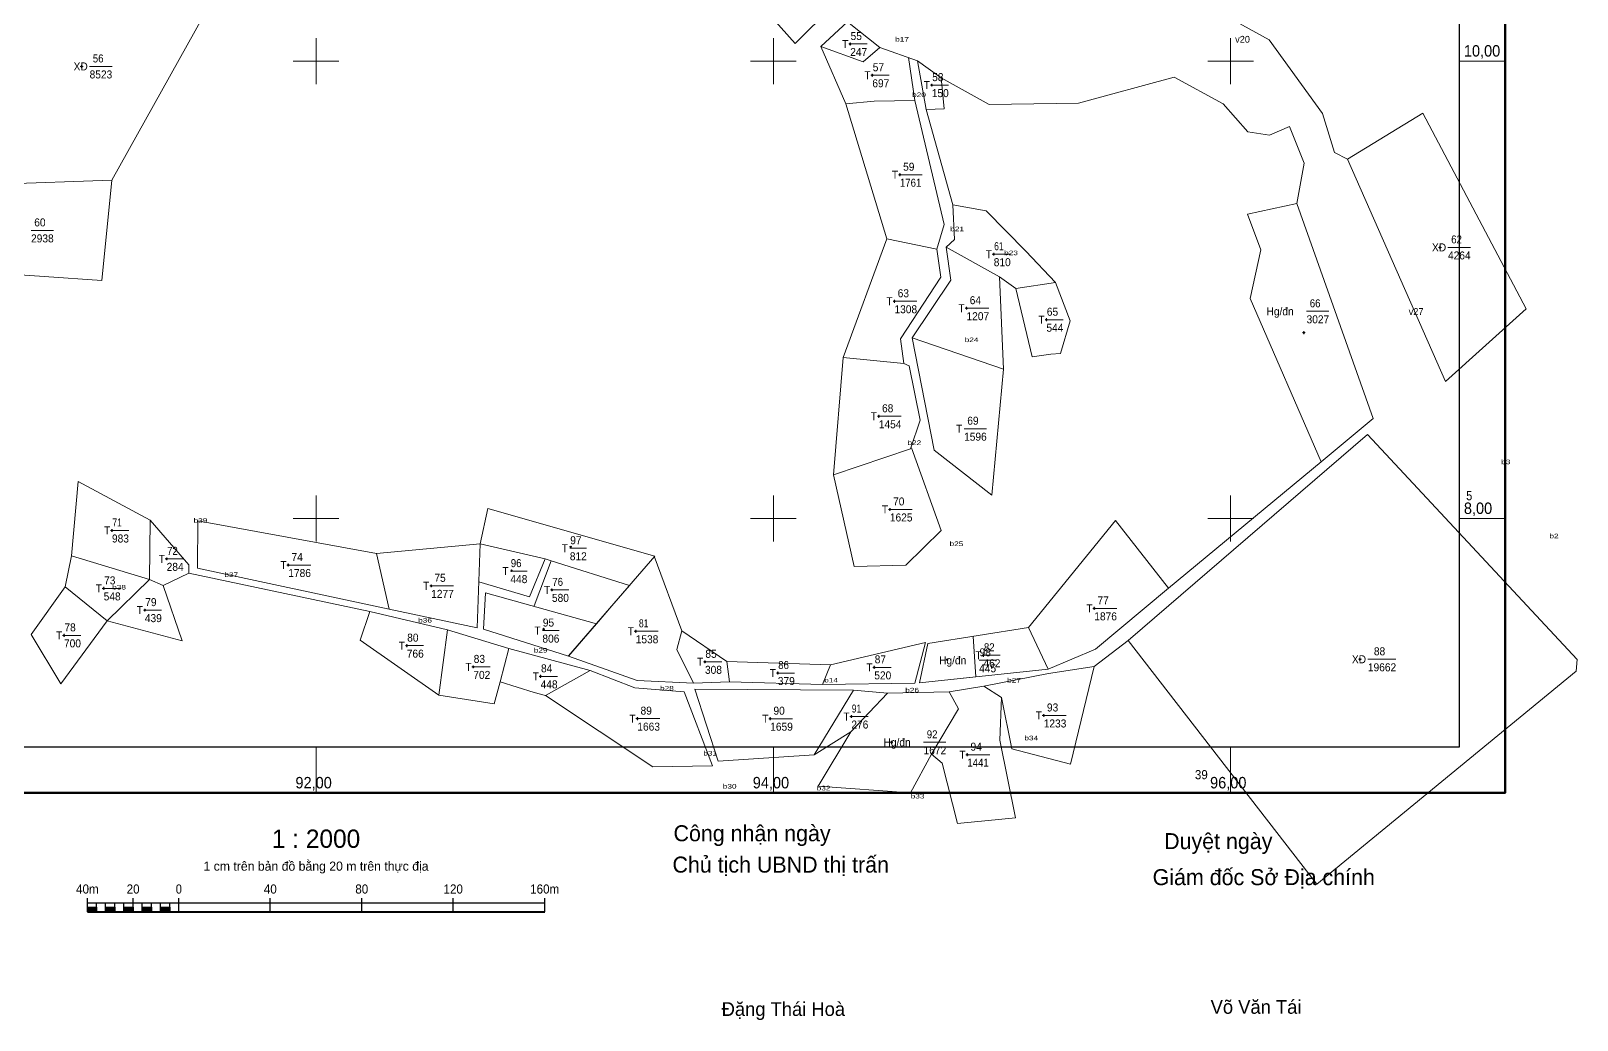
# Model space of a CAD drawing. Header units: metres. Extents: x 398680 to 399752, y 50566 to 51792.
# Drawn here: x 399075 to 399752, y 50581 to 51013 of the extents above; entities that cross this region are included whole.
import ezdxf
from ezdxf.enums import TextEntityAlignment as Align

# ---------------------------------------------------------------- set-up
doc = ezdxf.new("R2010")
doc.units = ezdxf.units.M
doc.header["$LTSCALE"] = 1.4
doc.header["$PDMODE"] = 32
doc.header["$PDSIZE"] = 0.7
for name, color, linetype, lineweight in [('15', 7, 'Continuous', 13), ('22', 7, 'Continuous', 13), ('51', 7, 'Continuous', 13), ('63', 7, 'Continuous', 13)]:
    doc.layers.add(name, color=color, linetype=linetype, lineweight=lineweight)
doc.layers.add('50', color=7, linetype='Continuous')

msp = doc.modelspace()

# ---------------------------------------------------------------- hatches: boundary and pattern name
at = {"layer": '51'}
for points in [[(399433.686, 51007.496, 1), (399433.536, 51007.496, 1)], [(399097.56, 50997.686, 1), (399097.41, 50997.686, 1)], [(399443.367, 50993.825, 1), (399443.217, 50993.825, 1)], [(399469.373, 50989.515, 1), (399469.223, 50989.515, 1)], [(399455.428, 50950.34, 1), (399455.278, 50950.34, 1)], [(399691.627, 50918.55, 1), (399691.477, 50918.55, 1)], [(399496.465, 50915.588, 1), (399496.315, 50915.588, 1)], [(399453.05, 50895.01, 1), (399452.9, 50895.01, 1)], [(399484.558, 50891.975, 1), (399484.408, 50891.975, 1)], [(399519.508, 50886.93, 1), (399519.358, 50886.93, 1)], [(399632.076, 50881.32, 1), (399631.926, 50881.32, 1)], [(399446.202, 50844.72, 1), (399446.052, 50844.72, 1)], [(399451.048, 50803.965, 1), (399450.898, 50803.965, 1)], [(399110.831, 50794.765, 1), (399110.681, 50794.765, 1)], [(399134.758, 50782.372, 1), (399134.608, 50782.372, 1)], [(399187.95, 50779.68, 1), (399187.8, 50779.68, 1)], [(399107.208, 50769.455, 1), (399107.058, 50769.455, 1)], [(399250.435, 50770.565, 1), (399250.285, 50770.565, 1)], [(399303.241, 50768.812, 1), (399303.091, 50768.812, 1)], [(399125.212, 50759.945, 1), (399125.062, 50759.945, 1)], [(399540.441, 50760.718, 1), (399540.291, 50760.718, 1)], [(399089.855, 50748.905, 1), (399089.705, 50748.905, 1)], [(399339.889, 50750.697, 1), (399339.739, 50750.697, 1)], [(399239.768, 50744.421, 1), (399239.618, 50744.421, 1)], [(399268.862, 50735.124, 1), (399268.712, 50735.124, 1)], [(399370.172, 50737.336, 1), (399370.022, 50737.336, 1)], [(399444.224, 50734.914, 1), (399444.074, 50734.914, 1)], [(399491.978, 50740.215, 1), (399491.828, 50740.215, 1)], [(399656.601, 50738.45, 1), (399656.451, 50738.45, 1)], [(399298.29, 50730.979, 1), (399298.14, 50730.979, 1)], [(399402.032, 50732.44, 1), (399401.882, 50732.44, 1)], [(399340.6, 50712.5, 1), (399340.45, 50712.5, 1)], [(399398.71, 50712.468, 1), (399398.56, 50712.468, 1)], [(399434.197, 50713.413, 1), (399434.047, 50713.413, 1)], [(399518.321, 50713.895, 1), (399518.171, 50713.895, 1)], [(399451.771, 50702.145, 1), (399451.621, 50702.145, 1)], [(399484.909, 50696.74, 1), (399484.759, 50696.74, 1)]]:
    msp.add_hatch(color=256, dxfattribs=at).paths.add_polyline_path(points)
at = {"layer": '63'}
for points in [[(399100, 50628), (399100, 50630), (399104, 50630), (399104, 50628)], [(399108, 50628), (399108, 50630), (399112, 50630), (399112, 50628)], [(399116, 50628), (399116, 50630), (399120, 50630), (399120, 50628)], [(399124, 50628), (399124, 50630), (399128, 50630), (399128, 50628)], [(399132, 50628), (399132, 50630), (399136, 50630), (399136, 50628)]]:
    msp.add_hatch(color=256, dxfattribs=at).paths.add_polyline_path(points)

# ---------------------------------------------------------------- linework, layer by layer
at = {"layer": '15'}
for p, q in [((399433.61, 51007.5), (399440.96, 51007.5)), ((399100.98, 50997.69), (399110.78, 50997.69)), ((399443.29, 50993.82), (399450.64, 50993.82)), ((399469.3, 50989.52), (399476.65, 50989.52)), ((399455.35, 50950.34), (399465.15, 50950.34)), ((399075.37, 50925.98), (399085.17, 50925.98)), ((399695.05, 50918.55), (399704.85, 50918.55)), ((399496.39, 50915.59), (399503.74, 50915.59)), ((399452.98, 50895.01), (399462.78, 50895.01)), ((399484.48, 50891.98), (399494.28, 50891.98)), ((399633.2, 50890.61), (399643, 50890.61)), ((399519.43, 50886.93), (399526.78, 50886.93)), ((399446.13, 50844.72), (399455.93, 50844.72)), ((399483.42, 50839.28), (399493.22, 50839.28)), ((399450.97, 50803.96), (399460.77, 50803.96)), ((399110.76, 50794.76), (399118.11, 50794.76)), ((399134.68, 50782.37), (399142.03, 50782.37)), ((399311, 50787), (399318.35, 50787)), ((399187.88, 50779.68), (399197.68, 50779.68)), ((399285, 50777), (399292.35, 50777)), ((399107.13, 50769.46), (399114.48, 50769.46)), ((399250.36, 50770.56), (399260.16, 50770.56)), ((399303.17, 50768.81), (399310.52, 50768.81)), ((399125.14, 50759.94), (399132.49, 50759.94)), ((399540.37, 50760.72), (399550.17, 50760.72)), ((399089.78, 50748.9), (399097.13, 50748.9)), ((399299, 50751), (399306.35, 50751)), ((399339.81, 50750.7), (399349.61, 50750.7)), ((399239.69, 50744.42), (399247.04, 50744.42)), ((399268.79, 50735.12), (399276.14, 50735.12)), ((399370.1, 50737.34), (399377.45, 50737.34)), ((399444.15, 50734.91), (399451.5, 50734.91)), ((399490, 50738), (399497.35, 50738)), ((399491.9, 50740.22), (399499.25, 50740.22)), ((399660.03, 50738.45), (399672.28, 50738.45)), ((399298.22, 50730.98), (399305.56, 50730.98)), ((399401.96, 50732.44), (399409.31, 50732.44)), ((399340.52, 50712.5), (399350.32, 50712.5)), ((399398.64, 50712.47), (399408.44, 50712.47)), ((399434.12, 50713.41), (399441.47, 50713.41)), ((399518.25, 50713.9), (399528.05, 50713.9)), ((399465.7, 50702.14), (399475.5, 50702.14)), ((399484.83, 50696.74), (399494.63, 50696.74))]:
    msp.add_line(p, q, dxfattribs=at)
at = {"layer": '22'}
for p, q in [((399420.79, 51006.34), (399432.41, 51017.16)), ((399431.7, 50981.31), (399420.79, 51006.34)), ((399461.94, 50982.85), (399459.14, 51001.58)), ((399463.11, 51000.17), (399466.79, 50978.86)), ((399431.7, 50981.31), (399449.65, 50922.25)), ((399478.56, 50937.18), (399466.79, 50978.86)), ((399034.21, 50945.24), (399110.76, 50947.89)), ((399506.06, 50900.64), (399498.94, 50905.67)), ((399506.06, 50900.64), (399523.42, 50903.21)), ((399572.88, 50769.49), (399639.52, 50824.83)), ((399127.53, 50799.29), (399127.17, 50773.35)), ((399302.79, 50781.54), (399300.18, 50782.34)), ((399348.11, 50783.6), (399310.48, 50739.97)), ((399347.91, 50783.54), (399359.92, 50750.88)), ((399253.77, 50722.77), (399257.47, 50751.29)), ((399310.42, 50739.81), (399273.26, 50751.63)), ((399359.92, 50750.88), (399379.69, 50737.51)), ((399520.21, 50734.07), (399511.61, 50752.34)), ((399284.3, 50743.14), (399280.5, 50728.63)), ((399540.35, 50735.24), (399555.21, 50746.72)), ((399310.34, 50739.83), (399310.48, 50739.97)), ((399300.39, 50722.56), (399319.96, 50733.6)), ((399380.86, 50728.55), (399365.03, 50727.96)), ((399449.94, 50723.58), (399433.88, 50706.77)), ((399492.12, 50726.77), (399499.77, 50721.76)), ((399433.88, 50706.77), (399417.79, 50696.69))]:
    msp.add_line(p, q, dxfattribs=at)
at = {"layer": '22', "lineweight": 53}
msp.add_lwpolyline([(398680, 50680), (398680, 51720), (399720, 51720), (399720, 50680)], close=True, dxfattribs=at)
at = {"layer": '22'}
for points in [[(399143.87, 51063.69), (399161.92, 51039.73), (399110.76, 50947.89)], [(399425.85, 51023.87), (399409.58, 51007.74), (399394.75, 51024.16), (399410.65, 51039.54)], [(399473.64, 50989.62), (399473.33, 50992.64), (399463.11, 51000.17), (399446.62, 51006.02), (399432.41, 51017.16)], [(399602.21, 51017.31), (399616.9, 51009.26), (399640.11, 50977.09), (399645.43, 50960.03)], [(399446.62, 51006.02), (399439.35, 50999.65), (399420.79, 51006.34)], [(399466.79, 50978.86), (399474.68, 50979.2), (399473.33, 50992.64)], [(399575.34, 50993.06), (399533.43, 50981.6), (399494.38, 50981.03), (399473.33, 50992.64)], [(399575.34, 50993.06), (399596.75, 50981.31), (399607.58, 50969.05), (399616.96, 50967.61), (399625.78, 50971.41), (399632.12, 50955.35), (399628.94, 50937.81)], [(399461.94, 50982.85), (399444.04, 50982.54), (399431.7, 50981.31)], [(399471.51, 50917.83), (399474.72, 50928.56), (399461.94, 50982.85)], [(399645.43, 50960.03), (399651.03, 50957.19), (399684.09, 50977.24)], [(399110.76, 50947.89), (399106.33, 50904.08), (399055.71, 50907.65), (399035.77, 50909.21), (399034.98, 50932.56), (399034.21, 50945.24)], [(399639.52, 50824.83), (399608.49, 50896.24), (399613.24, 50917.51), (399607.38, 50933.06), (399628.94, 50937.81)], [(399628.94, 50937.81), (399662.37, 50843.8), (399639.52, 50824.83)], [(399478.56, 50937.18), (399479.16, 50921.95), (399475.65, 50918.66)], [(399523.42, 50903.21), (399510.42, 50916.85), (399493.05, 50934.5), (399478.56, 50937.18)], [(399471.51, 50917.83), (399449.65, 50922.25), (399430.55, 50870.36), (399457.1, 50867.77)], [(399457.1, 50867.77), (399455.56, 50878.58), (399473.26, 50905.59), (399471.51, 50917.83)], [(399460.69, 50878.95), (399500.69, 50865.29), (399498.94, 50905.67), (399475.65, 50918.66)], [(399475.65, 50918.66), (399477.67, 50904.25), (399460.69, 50878.95)], [(399523.42, 50903.21), (399529.78, 50886.4), (399525.62, 50872.14), (399521.33, 50871.8), (399513.12, 50870.65), (399506.06, 50900.64)], [(399495.6, 50810.2), (399500.69, 50865.29), (399460.69, 50878.95), (399470.26, 50829.96)], [(399430.55, 50870.36), (399426.24, 50819.08), (399460.05, 50830.53)], [(399460.05, 50830.53), (399464.19, 50843.07), (399459.43, 50866.77), (399457.1, 50867.77)], [(399426.24, 50819.08), (399435.35, 50779.01), (399457.9, 50779.63), (399473.35, 50794.76), (399460.38, 50830.88)], [(399127.53, 50799.29), (399095.98, 50816.18), (399093.04, 50783.63)], [(399348.11, 50783.6), (399275.18, 50804.43), (399271.74, 50788.89)], [(399144.37, 50776.13), (399144.36, 50779.71), (399127.53, 50799.29)], [(399226.4, 50784.76), (399148.38, 50799.06), (399148.19, 50778.3), (399231.93, 50760.3)], [(399511.61, 50752.34), (399549.67, 50799.21), (399572.88, 50769.49)], [(399271.2, 50772.32), (399293.31, 50765.74), (399300.18, 50782.34), (399271.74, 50788.89)], [(399090.27, 50770.12), (399093.04, 50783.63), (399127.17, 50773.35), (399133.14, 50770.66)], [(399257.47, 50751.29), (399223.47, 50759.41), (399144.37, 50776.13), (399133.14, 50770.66)], [(399322.7, 50753.96), (399329.3, 50761.78), (399337.12, 50770.7), (399302.79, 50781.54), (399295.37, 50761.78)], [(399108.63, 50755.28), (399088.38, 50727.69), (399075.36, 50749.32), (399090.27, 50770.12)], [(399127.17, 50773.35), (399108.63, 50755.28), (399090.27, 50770.12)], [(399133.14, 50770.66), (399141.51, 50746.54), (399108.63, 50755.28)], [(399520.21, 50734.07), (399540.82, 50742.86), (399572.88, 50769.49)], [(399310.42, 50739.81), (399322.7, 50753.96), (399274.09, 50767.54), (399273.26, 50751.63)], [(399223.47, 50759.41), (399219.29, 50746.88), (399253.77, 50722.77)], [(399319.96, 50733.6), (399284.3, 50743.14), (399257.47, 50751.29)], [(399365.03, 50727.96), (399357.86, 50742.74), (399359.92, 50750.88)], [(399511.61, 50752.34), (399467.59, 50745.32), (399463.87, 50728.09), (399520.21, 50734.07)], [(399463.89, 50728.17), (399488.59, 50730.83), (399487.41, 50748.36)], [(399421.49, 50727.37), (399461.91, 50728), (399466.58, 50745.81), (399425.01, 50735.98)], [(399365.03, 50727.96), (399340.5, 50729.19), (399310.42, 50739.81)], [(399492.12, 50726.77), (399520.35, 50732.23), (399540.35, 50735.24)], [(399499.77, 50721.76), (399504.35, 50699.28), (399529.89, 50692.55), (399540.35, 50735.24)], [(399280.5, 50728.63), (399277.97, 50718.96), (399253.77, 50722.77)], [(399280.5, 50728.63), (399295.47, 50723.89), (399300.39, 50722.56)], [(399300.39, 50722.56), (399347.36, 50691.4), (399373.43, 50691.79), (399360.99, 50724.26), (399339.38, 50726.01), (399319.96, 50733.6)], [(399417.79, 50696.69), (399375.85, 50693.89), (399365.66, 50725.33), (399435.1, 50724.99)], [(399492.12, 50726.77), (399476.9, 50724.29), (399449.94, 50723.58), (399435.1, 50724.99), (399417.79, 50696.69)], [(399476.9, 50724.29), (399481.04, 50716.72), (399469.12, 50696.9)], [(399469.12, 50696.9), (399473.79, 50693.04), (399480.49, 50666.71), (399505.88, 50669.12), (399499.1, 50703.02), (399499.77, 50721.76)], [(399433.88, 50706.77), (399419.67, 50682.98), (399460.02, 50680), (399469.12, 50696.9)]]:
    msp.add_lwpolyline(points, dxfattribs=at)
for points in [[(399651.03, 50957.19), (399693.98, 50859.86), (399729.21, 50891.63), (399684.09, 50977.24)], [(399460.69, 50878.95), (399470.26, 50829.96), (399495.6, 50810.2), (399500.69, 50865.29)], [(399555.21, 50746.72), (399659.8, 50836.76), (399751.5, 50738.39), (399751.17, 50733.32), (399637.67, 50640.14)], [(399270.48, 50752.24), (399231.93, 50760.3), (399226.4, 50784.76), (399271.74, 50788.89)], [(399380.86, 50728.55), (399421.49, 50727.37), (399425.01, 50735.98), (399379.69, 50737.51)]]:
    msp.add_lwpolyline(points, close=True, dxfattribs=at)
for p in [(399311.39, 50787.58), (399285.53, 50777.17), (399299.54, 50751.69), (399476.02, 50738.27)]:
    msp.add_point(p, dxfattribs=at)
at = {"layer": '51'}
for p, q in [((399433.3, 51007.5), (399432.99, 51007.5)), ((399433.61, 51008.12), (399433.61, 51007.81)), ((399433.61, 51007.18), (399433.61, 51006.87)), ((399434.24, 51007.5), (399433.92, 51007.5)), ((399097.48, 50998.31), (399097.48, 50998)), ((399097.17, 50997.69), (399096.86, 50997.69)), ((399097.48, 50997.37), (399097.48, 50997.06)), ((399098.11, 50997.69), (399097.8, 50997.69)), ((399442.98, 50993.83), (399442.67, 50993.83)), ((399443.29, 50994.45), (399443.29, 50994.14)), ((399443.29, 50993.51), (399443.29, 50993.2)), ((399443.92, 50993.83), (399443.6, 50993.83)), ((399468.99, 50989.51), (399468.67, 50989.51)), ((399469.3, 50990.14), (399469.3, 50989.83)), ((399469.3, 50989.2), (399469.3, 50988.89)), ((399469.92, 50989.51), (399469.61, 50989.51)), ((399455.35, 50950.97), (399455.35, 50950.65)), ((399455.04, 50950.34), (399454.73, 50950.34)), ((399455.35, 50950.03), (399455.35, 50949.72)), ((399455.98, 50950.34), (399455.67, 50950.34)), ((399691.24, 50918.55), (399690.93, 50918.55)), ((399691.55, 50919.18), (399691.55, 50918.86)), ((399691.55, 50918.24), (399691.55, 50917.93)), ((399692.18, 50918.55), (399691.86, 50918.55)), ((399496.08, 50915.59), (399495.76, 50915.59)), ((399496.39, 50916.21), (399496.39, 50915.9)), ((399496.39, 50915.28), (399496.39, 50914.96)), ((399497.01, 50915.59), (399496.7, 50915.59)), ((399452.66, 50895.01), (399452.35, 50895.01)), ((399452.98, 50895.64), (399452.98, 50895.32)), ((399452.98, 50894.7), (399452.98, 50894.39)), ((399453.6, 50895.01), (399453.29, 50895.01)), ((399484.17, 50891.97), (399483.86, 50891.97)), ((399484.48, 50892.6), (399484.48, 50892.29)), ((399484.48, 50891.66), (399484.48, 50891.35)), ((399485.11, 50891.97), (399484.8, 50891.97)), ((399519.12, 50886.93), (399518.81, 50886.93)), ((399519.43, 50887.56), (399519.43, 50887.24)), ((399519.43, 50886.62), (399519.43, 50886.31)), ((399520.06, 50886.93), (399519.75, 50886.93)), ((399631.69, 50881.32), (399631.38, 50881.32)), ((399632, 50881.94), (399632, 50881.63)), ((399632, 50881.01), (399632, 50880.69)), ((399632.63, 50881.32), (399632.31, 50881.32)), ((399445.81, 50844.72), (399445.5, 50844.72)), ((399446.13, 50845.34), (399446.13, 50845.03)), ((399446.13, 50844.41), (399446.13, 50844.09)), ((399446.75, 50844.72), (399446.44, 50844.72)), ((399450.66, 50803.96), (399450.35, 50803.96)), ((399450.97, 50804.59), (399450.97, 50804.28)), ((399450.97, 50803.65), (399450.97, 50803.34)), ((399451.6, 50803.96), (399451.29, 50803.96)), ((399110.76, 50795.39), (399110.76, 50795.08)), ((399110.44, 50794.77), (399110.13, 50794.77)), ((399110.76, 50794.45), (399110.76, 50794.14)), ((399111.38, 50794.77), (399111.07, 50794.77)), ((399134.37, 50782.37), (399134.06, 50782.37)), ((399134.68, 50783), (399134.68, 50782.68)), ((399134.68, 50782.06), (399134.68, 50781.75)), ((399135.31, 50782.37), (399135, 50782.37)), ((399187.56, 50779.68), (399187.25, 50779.68)), ((399187.88, 50780.3), (399187.88, 50779.99)), ((399187.88, 50779.37), (399187.88, 50779.05)), ((399188.5, 50779.68), (399188.19, 50779.68)), ((399106.82, 50769.45), (399106.51, 50769.45)), ((399107.13, 50770.08), (399107.13, 50769.77)), ((399107.13, 50769.14), (399107.13, 50768.83)), ((399107.76, 50769.45), (399107.45, 50769.45)), ((399250.05, 50770.57), (399249.73, 50770.57)), ((399250.36, 50771.19), (399250.36, 50770.88)), ((399250.36, 50770.25), (399250.36, 50769.94)), ((399250.98, 50770.57), (399250.67, 50770.57)), ((399302.85, 50768.81), (399302.54, 50768.81)), ((399303.17, 50769.44), (399303.17, 50769.12)), ((399303.17, 50768.5), (399303.17, 50768.19)), ((399303.79, 50768.81), (399303.48, 50768.81)), ((399124.82, 50759.95), (399124.51, 50759.95)), ((399125.14, 50760.57), (399125.14, 50760.26)), ((399125.14, 50759.63), (399125.14, 50759.32)), ((399125.76, 50759.95), (399125.45, 50759.95)), ((399540.05, 50760.72), (399539.74, 50760.72)), ((399540.37, 50761.34), (399540.37, 50761.03)), ((399540.37, 50760.41), (399540.37, 50760.09)), ((399540.99, 50760.72), (399540.68, 50760.72)), ((399089.47, 50748.91), (399089.16, 50748.91)), ((399089.78, 50749.53), (399089.78, 50749.22)), ((399089.78, 50748.59), (399089.78, 50748.28)), ((399090.41, 50748.91), (399090.09, 50748.91)), ((399339.5, 50750.7), (399339.19, 50750.7)), ((399339.81, 50751.32), (399339.81, 50751.01)), ((399339.81, 50750.38), (399339.81, 50750.07)), ((399340.44, 50750.7), (399340.13, 50750.7)), ((399239.38, 50744.42), (399239.07, 50744.42)), ((399239.69, 50745.05), (399239.69, 50744.73)), ((399239.69, 50744.11), (399239.69, 50743.8)), ((399240.32, 50744.42), (399240.01, 50744.42)), ((399268.47, 50735.12), (399268.16, 50735.12)), ((399268.79, 50735.75), (399268.79, 50735.44)), ((399268.79, 50734.81), (399268.79, 50734.5)), ((399269.41, 50735.12), (399269.1, 50735.12)), ((399369.78, 50737.34), (399369.47, 50737.34)), ((399370.1, 50737.96), (399370.1, 50737.65)), ((399370.1, 50737.02), (399370.1, 50736.71)), ((399370.72, 50737.34), (399370.41, 50737.34)), ((399443.84, 50734.91), (399443.52, 50734.91)), ((399444.15, 50735.54), (399444.15, 50735.23)), ((399444.15, 50734.6), (399444.15, 50734.29)), ((399444.77, 50734.91), (399444.46, 50734.91)), ((399491.59, 50740.21), (399491.28, 50740.21)), ((399491.9, 50740.84), (399491.9, 50740.53)), ((399491.9, 50739.9), (399491.9, 50739.59)), ((399492.53, 50740.21), (399492.22, 50740.21)), ((399656.21, 50738.45), (399655.9, 50738.45)), ((399656.53, 50739.08), (399656.53, 50738.76)), ((399656.53, 50738.14), (399656.53, 50737.83)), ((399657.15, 50738.45), (399656.84, 50738.45)), ((399297.9, 50730.98), (399297.59, 50730.98)), ((399298.21, 50731.6), (399298.21, 50731.29)), ((399298.21, 50730.67), (399298.21, 50730.35)), ((399298.84, 50730.98), (399298.53, 50730.98)), ((399401.64, 50732.44), (399401.33, 50732.44)), ((399401.96, 50733.06), (399401.96, 50732.75)), ((399401.96, 50732.13), (399401.96, 50731.81)), ((399402.58, 50732.44), (399402.27, 50732.44)), ((399518.25, 50714.52), (399518.25, 50714.21)), ((399340.21, 50712.5), (399339.9, 50712.5)), ((399340.53, 50713.12), (399340.53, 50712.81)), ((399340.53, 50712.19), (399340.53, 50711.87)), ((399341.15, 50712.5), (399340.84, 50712.5)), ((399398.32, 50712.47), (399398.01, 50712.47)), ((399398.63, 50713.09), (399398.63, 50712.78)), ((399398.63, 50712.16), (399398.63, 50711.84)), ((399399.26, 50712.47), (399398.95, 50712.47)), ((399433.81, 50713.41), (399433.5, 50713.41)), ((399434.12, 50714.04), (399434.12, 50713.73)), ((399434.12, 50713.1), (399434.12, 50712.79)), ((399434.75, 50713.41), (399434.43, 50713.41)), ((399517.93, 50713.9), (399517.62, 50713.9)), ((399518.25, 50713.58), (399518.25, 50713.27)), ((399518.87, 50713.9), (399518.56, 50713.9)), ((399451.38, 50702.14), (399451.07, 50702.14)), ((399451.7, 50702.77), (399451.7, 50702.46)), ((399451.7, 50701.83), (399451.7, 50701.52)), ((399452.32, 50702.14), (399452.01, 50702.14)), ((399484.52, 50696.74), (399484.21, 50696.74)), ((399484.83, 50697.37), (399484.83, 50697.05)), ((399484.83, 50696.43), (399484.83, 50696.12)), ((399485.46, 50696.74), (399485.15, 50696.74))]:
    msp.add_line(p, q, dxfattribs=at)
for centre, radius in [((399433.611, 51007.496), 0.312), ((399433.611, 51007.496), 0.075), ((399097.485, 50997.686), 0.312), ((399097.485, 50997.686), 0.075), ((399443.292, 50993.825), 0.312), ((399443.292, 50993.825), 0.075), ((399469.298, 50989.515), 0.312), ((399469.298, 50989.515), 0.075), ((399455.353, 50950.34), 0.312), ((399455.353, 50950.34), 0.075), ((399691.552, 50918.55), 0.312), ((399691.552, 50918.55), 0.075), ((399496.39, 50915.588), 0.312), ((399496.39, 50915.588), 0.075), ((399452.975, 50895.01), 0.312), ((399452.975, 50895.01), 0.075), ((399484.483, 50891.975), 0.312), ((399484.483, 50891.975), 0.075), ((399519.433, 50886.93), 0.312), ((399519.433, 50886.93), 0.075), ((399632.001, 50881.32), 0.312), ((399632.001, 50881.32), 0.075), ((399446.127, 50844.72), 0.312), ((399446.127, 50844.72), 0.075), ((399450.973, 50803.965), 0.312), ((399450.973, 50803.965), 0.075), ((399110.756, 50794.765), 0.312), ((399110.756, 50794.765), 0.075), ((399134.683, 50782.372), 0.312), ((399134.683, 50782.372), 0.075), ((399187.875, 50779.68), 0.312), ((399187.875, 50779.68), 0.075), ((399107.133, 50769.455), 0.312), ((399107.133, 50769.455), 0.075), ((399250.36, 50770.565), 0.312), ((399250.36, 50770.565), 0.075), ((399303.166, 50768.812), 0.312), ((399303.166, 50768.812), 0.075), ((399125.137, 50759.945), 0.312), ((399125.137, 50759.945), 0.075), ((399540.366, 50760.718), 0.312), ((399540.366, 50760.718), 0.075), ((399089.78, 50748.905), 0.312), ((399089.78, 50748.905), 0.075), ((399339.814, 50750.697), 0.312), ((399339.814, 50750.697), 0.075), ((399239.693, 50744.421), 0.312), ((399239.693, 50744.421), 0.075), ((399268.787, 50735.124), 0.312), ((399268.787, 50735.124), 0.075), ((399370.097, 50737.336), 0.312), ((399370.097, 50737.336), 0.075), ((399444.149, 50734.914), 0.312), ((399444.149, 50734.914), 0.075), ((399491.903, 50740.215), 0.312), ((399491.903, 50740.215), 0.075), ((399656.526, 50738.45), 0.312), ((399656.526, 50738.45), 0.075), ((399298.215, 50730.979), 0.312), ((399298.215, 50730.979), 0.075), ((399401.957, 50732.44), 0.312), ((399401.957, 50732.44), 0.075), ((399518.246, 50713.895), 0.312), ((399340.525, 50712.5), 0.312), ((399340.525, 50712.5), 0.075), ((399398.635, 50712.468), 0.312), ((399398.635, 50712.468), 0.075), ((399434.122, 50713.413), 0.312), ((399434.122, 50713.413), 0.075), ((399518.246, 50713.895), 0.075), ((399451.696, 50702.145), 0.312), ((399451.696, 50702.145), 0.075), ((399484.834, 50696.74), 0.312), ((399484.834, 50696.74), 0.075)]:
    msp.add_circle(centre, radius, dxfattribs=at)
at = {"layer": '63'}
for p, q in [((399200, 50990), (399200, 51010)), ((399400, 50990), (399400, 51010)), ((399600, 50990), (399600, 51010)), ((399190, 51000), (399210, 51000)), ((399390, 51000), (399410, 51000)), ((399590, 51000), (399610, 51000)), ((399700, 51000), (399720, 51000)), ((399200, 50790), (399200, 50810)), ((399400, 50790), (399400, 50810)), ((399600, 50790), (399600, 50810)), ((399190, 50800), (399210, 50800)), ((399390, 50800), (399410, 50800)), ((399590, 50800), (399610, 50800)), ((399700, 50800), (399720, 50800)), ((399200, 50680), (399200, 50700)), ((399400, 50680), (399400, 50700)), ((399600, 50680), (399600, 50700))]:
    msp.add_line(p, q, dxfattribs=at)
at = {"layer": '63', "lineweight": 25}
for p, q in [((399100, 50628), (399100, 50634)), ((399120, 50628), (399120, 50634)), ((399140, 50628), (399140, 50634)), ((399180, 50628), (399180, 50634)), ((399220, 50628), (399220, 50634)), ((399260, 50628), (399260, 50634)), ((399300, 50628), (399300, 50634)), ((399100, 50632), (399300, 50632)), ((399100, 50628), (399100, 50632)), ((399104, 50628), (399104, 50632)), ((399108, 50628), (399108, 50632)), ((399112, 50628), (399112, 50632)), ((399116, 50628), (399116, 50632)), ((399120, 50628), (399120, 50632)), ((399124, 50628), (399124, 50632)), ((399128, 50628), (399128, 50632)), ((399132, 50628), (399132, 50632)), ((399136, 50628), (399136, 50632))]:
    msp.add_line(p, q, dxfattribs=at)
at = {"layer": '63', "lineweight": 40}
msp.add_line((399100, 50628), (399300, 50628), dxfattribs=at)
at = {"layer": '63', "lineweight": 25}
for points in [[(398700, 50700), (398700, 51700), (399700, 51700), (399700, 50700)], [(399100, 50628), (399100, 50630), (399104, 50630), (399104, 50628)], [(399108, 50628), (399108, 50630), (399112, 50630), (399112, 50628)], [(399116, 50628), (399116, 50630), (399120, 50630), (399120, 50628)], [(399124, 50628), (399124, 50630), (399128, 50630), (399128, 50628)], [(399132, 50628), (399132, 50630), (399136, 50630), (399136, 50628)]]:
    msp.add_lwpolyline(points, close=True, dxfattribs=at)

# ---------------------------------------------------------------- texts
at = {"layer": '15'}
for s, width, p in [('55', 0.95, (399433.79, 51009.25)), ('T', 0.95, (399430.11, 51005.75)), ('247', 0.95, (399433.61, 51002.25)), ('XD', 0.95, (399093.98, 50995.94)), ('56', 0.9, (399102.38, 50999.44)), ('57', 0.95, (399443.47, 50995.58)), ('8523', 0.95, (399100.98, 50992.44)), ('T', 0.95, (399439.79, 50992.08)), ('697', 0.95, (399443.29, 50988.58)), ('58', 0.95, (399469.47, 50991.26)), ('T', 0.95, (399465.8, 50987.76)), ('150', 0.95, (399469.3, 50984.26)), ('T', 0.95, (399451.85, 50948.59)), ('59', 0.95, (399456.75, 50952.09)), ('1761', 0.9, (399455.35, 50945.09)), ('60', 0.95, (399076.77, 50927.74)), ('2938', 0.95, (399075.37, 50920.74)), ('62', 0.9, (399696.45, 50920.3)), ('T', 0.95, (399492.89, 50913.84)), ('61', 0.8, (399496.56, 50917.34)), ('XD', 0.95, (399688.05, 50916.8)), ('810', 0.95, (399496.39, 50910.34)), ('4264', 0.95, (399695.05, 50913.3)), ('T', 0.95, (399449.48, 50893.26)), ('63', 0.95, (399454.38, 50896.76)), ('64', 0.95, (399485.88, 50893.72)), ('1308', 0.95, (399452.98, 50889.76)), ('T', 0.95, (399480.98, 50890.22)), ('1207', 0.95, (399484.48, 50886.72)), ('65', 0.95, (399519.61, 50888.68)), ('Hg/đn', 0.95, (399615.7, 50888.86)), ('66', 0.9, (399634.6, 50892.36)), ('T', 0.95, (399515.93, 50885.18)), ('544', 0.95, (399519.43, 50881.68)), ('3027', 0.95, (399633.2, 50885.36)), ('68', 0.95, (399447.53, 50846.47)), ('T', 0.95, (399442.63, 50842.97)), ('1454', 0.95, (399446.13, 50839.47)), ('69', 0.95, (399484.82, 50841.03)), ('T', 0.95, (399479.92, 50837.53)), ('1596', 0.95, (399483.42, 50834.03)), ('70', 0.95, (399452.37, 50805.72)), ('T', 0.95, (399447.47, 50802.22)), ('1625', 0.95, (399450.97, 50798.72)), ('T', 0.95, (399107.26, 50793.02)), ('71', 0.8, (399110.93, 50796.52)), ('983', 0.95, (399110.76, 50789.52)), ('T', 0.95, (399307.5, 50785.25)), ('97', 0.95, (399311.18, 50788.75)), ('T', 0.95, (399131.18, 50780.62)), ('72', 0.9, (399134.86, 50784.12)), ('74', 0.95, (399189.28, 50781.43)), ('96', 0.9, (399285.18, 50778.75)), ('812', 0.95, (399311, 50781.75)), ('284', 0.95, (399134.68, 50777.12)), ('T', 0.95, (399184.38, 50777.93)), ('1786', 0.95, (399187.88, 50774.43)), ('75', 0.95, (399251.76, 50772.32)), ('T', 0.95, (399281.5, 50775.25)), ('448', 0.95, (399285, 50771.75)), ('T', 0.95, (399103.63, 50767.7)), ('73', 0.95, (399107.31, 50771.2)), ('T', 0.95, (399246.86, 50768.82)), ('1277', 0.95, (399250.36, 50765.32)), ('T', 0.95, (399299.67, 50767.06)), ('76', 0.9, (399303.34, 50770.56)), ('548', 0.95, (399107.13, 50764.2)), ('T', 0.95, (399121.64, 50758.2)), ('79', 0.95, (399125.31, 50761.7)), ('580', 0.95, (399303.17, 50763.56)), ('T', 0.95, (399536.87, 50758.97)), ('77', 0.95, (399541.77, 50762.47)), ('439', 0.95, (399125.14, 50754.7)), ('95', 0.95, (399299.18, 50752.75)), ('81', 0.8, (399341.21, 50752.45)), ('1876', 0.95, (399540.37, 50755.47)), ('T', 0.95, (399086.28, 50747.16)), ('78', 0.95, (399089.96, 50750.66)), ('80', 0.95, (399239.87, 50746.17)), ('T', 0.95, (399295.5, 50749.25)), ('806', 0.95, (399299, 50745.75)), ('T', 0.95, (399336.31, 50748.95)), ('1538', 0.95, (399339.81, 50745.45)), ('700', 0.95, (399089.78, 50743.66)), ('T', 0.95, (399236.19, 50742.67)), ('766', 0.95, (399239.69, 50739.17)), ('85', 0.95, (399370.27, 50739.09)), ('T', 0.95, (399488.4, 50738.46)), ('98', 0.95, (399490.18, 50739.75)), ('82', 0.9, (399492.08, 50741.96)), ('88', 0.95, (399662.65, 50740.2)), ('T', 0.95, (399265.29, 50733.37)), ('83', 0.95, (399268.96, 50736.87)), ('84', 0.95, (399298.39, 50732.73)), ('T', 0.95, (399366.6, 50735.59)), ('308', 0.95, (399370.1, 50732.09)), ('86', 0.9, (399402.13, 50734.19)), ('T', 0.95, (399440.65, 50733.16)), ('87', 0.95, (399444.32, 50736.66)), ('Hg/đn', 0.95, (399472.5, 50736.25)), ('445', 0.95, (399490, 50732.75)), ('462', 0.95, (399491.9, 50734.96)), ('XD', 0.95, (399653.03, 50736.7)), ('19662', 0.95, (399660.03, 50733.2)), ('702', 0.95, (399268.79, 50729.87)), ('T', 0.95, (399294.72, 50729.23)), ('448', 0.95, (399298.22, 50725.73)), ('T', 0.95, (399398.46, 50730.69)), ('379', 0.95, (399401.96, 50727.19)), ('520', 0.95, (399444.15, 50729.66)), ('T', 0.95, (399337.02, 50710.75)), ('89', 0.95, (399341.93, 50714.25)), ('T', 0.95, (399395.14, 50710.72)), ('90', 0.95, (399400.04, 50714.22)), ('T', 0.95, (399430.62, 50711.66)), ('91', 0.8, (399434.3, 50715.16)), ('T', 0.95, (399514.75, 50712.14)), ('93', 0.95, (399519.65, 50715.64)), ('1663', 0.95, (399340.52, 50707.25)), ('1659', 0.95, (399398.64, 50707.22)), ('276', 0.95, (399434.12, 50708.16)), ('92', 0.9, (399467.1, 50703.9)), ('1233', 0.95, (399518.25, 50708.64)), ('Hg/đn', 0.95, (399448.2, 50700.4)), ('94', 0.95, (399486.23, 50698.49)), ('1672', 0.95, (399465.7, 50696.9)), ('T', 0.95, (399481.33, 50694.99)), ('1441', 0.9, (399484.83, 50691.49))]:
    msp.add_text(s, height=3.5, dxfattribs=dict(at, width=width)).set_placement(p)
at = {"layer": '22'}
for s, height, p in [('Công nhận ngày', 7, (399390.695, 50658.88)), ('Duyệt ngày', 7, (399594.585, 50655.44)), ('Chủ tịch UBND thị trấn', 7, (399403.225, 50645.17)), ('Giám đốc Sở Địa chính', 7, (399614.47, 50639.69)), ('Đặng Thái Hoà', 6, (399404.375, 50582.5)), ('Võ Văn Tái', 6, (399611.095, 50583.44))]:
    msp.add_text(s, height=height, dxfattribs=at).set_placement(p, align=Align.CENTER)
at = {"layer": '50', "width": 1.35}
for s, p in [('b17  ', (399457.285, 51008.54)), ('b17  ', (399457.285, 51008.54)), ('b20  ', (399464.715, 50984.3)), ('b20  ', (399464.715, 50984.3)), ('b21  ', (399481.365, 50925.62)), ('b21  ', (399481.365, 50925.62)), ('b21  ', (399481.365, 50925.62)), ('b21  ', (399481.365, 50925.62)), ('b23  ', (399504.945, 50915.15)), ('b24  ', (399487.685, 50877.14)), ('b22  ', (399462.675, 50832.15)), ('b22  ', (399462.675, 50832.15)), ('b3  ', (399721.335, 50823.75)), ('b39  ', (399150.465, 50798.15)), ('b25  ', (399481.095, 50787.96)), ('b25  ', (399481.095, 50787.96)), ('b2  ', (399742.425, 50791.36)), ('b2  ', (399742.425, 50791.36)), ('b2  ', (399742.425, 50791.36)), ('b37  ', (399163.935, 50774.47)), ('b37  ', (399163.935, 50774.47)), ('b37  ', (399163.935, 50774.47)), ('b38  ', (399114.865, 50768.97)), ('b36  ', (399248.685, 50754.49)), ('b36  ', (399248.685, 50754.49)), ('b29  ', (399299.255, 50741.4)), ('b29  ', (399299.255, 50741.4)), ('b14  ', (399426.255, 50728.32)), ('b14  ', (399426.255, 50728.32)), ('b27  ', (399506.265, 50728.26)), ('b27  ', (399506.265, 50728.26)), ('b28  ', (399354.465, 50724.77)), ('b28  ', (399354.465, 50724.77)), ('b28  ', (399354.465, 50724.77)), ('b28  ', (399354.465, 50724.77)), ('b26  ', (399461.705, 50723.97)), ('b26  ', (399461.705, 50723.97)), ('b26  ', (399461.705, 50723.97)), ('b34  ', (399513.795, 50703.03)), ('b34  ', (399513.795, 50703.03)), ('b31  ', (399373.385, 50696.36)), ('b30  ', (399381.905, 50681.9)), ('b30  ', (399381.905, 50681.9)), ('b32  ', (399422.955, 50681.12)), ('b32  ', (399422.955, 50681.12)), ('b33  ', (399464.075, 50677.6))]:
    msp.add_text(s, height=2, dxfattribs=at).set_placement(p, align=Align.CENTER)
at = {"layer": '50'}
for s, p in [('v20  ', (399606.305, 51008.04)), ('v20  ', (399606.305, 51008.04)), ('v20  ', (399606.305, 51008.04)), ('v27  ', (399682.215, 50888.99))]:
    msp.add_text(s, height=3, dxfattribs=at).set_placement(p, align=Align.CENTER)
at = {"layer": '63'}
for s, height, width, p in [('10,00', 5, 0.95, (399702, 51002)), ('5', 4, 0.9, (399703, 50808)), ('8,00', 5, 0.95, (399702, 50802)), ('92,00', 5, 0.95, (399191, 50682)), ('94,00', 5, 0.95, (399391, 50682)), ('96,00', 5, 0.95, (399591, 50682))]:
    msp.add_text(s, height=height, dxfattribs=dict(at, width=width)).set_placement(p)
at = {"layer": '63', "width": 0.95}
msp.add_text('39', height=4, dxfattribs=at).set_placement((399590, 50686), align=Align.RIGHT)
at = {"layer": '63'}
for s, height, p in [('1 : 2000', 8, (399200.005, 50656)), ('1 cm trên bản đồ bằng 20 m trên thực địa', 4, (399199.995, 50646))]:
    msp.add_text(s, height=height, dxfattribs=at).set_placement(p, align=Align.CENTER)
for s, width, p in [('40m', 0.95, (399100, 50636)), ('20', 0.95, (399120, 50636)), ('0', 0.9, (399140, 50636)), ('40', 0.95, (399180, 50636)), ('80', 0.95, (399220, 50636)), ('120', 0.95, (399259.995, 50636)), ('160m', 0.95, (399300.005, 50636))]:
    msp.add_text(s, height=4, dxfattribs=dict(at, width=width)).set_placement(p, align=Align.CENTER)

doc.saveas('drawing.dxf')
